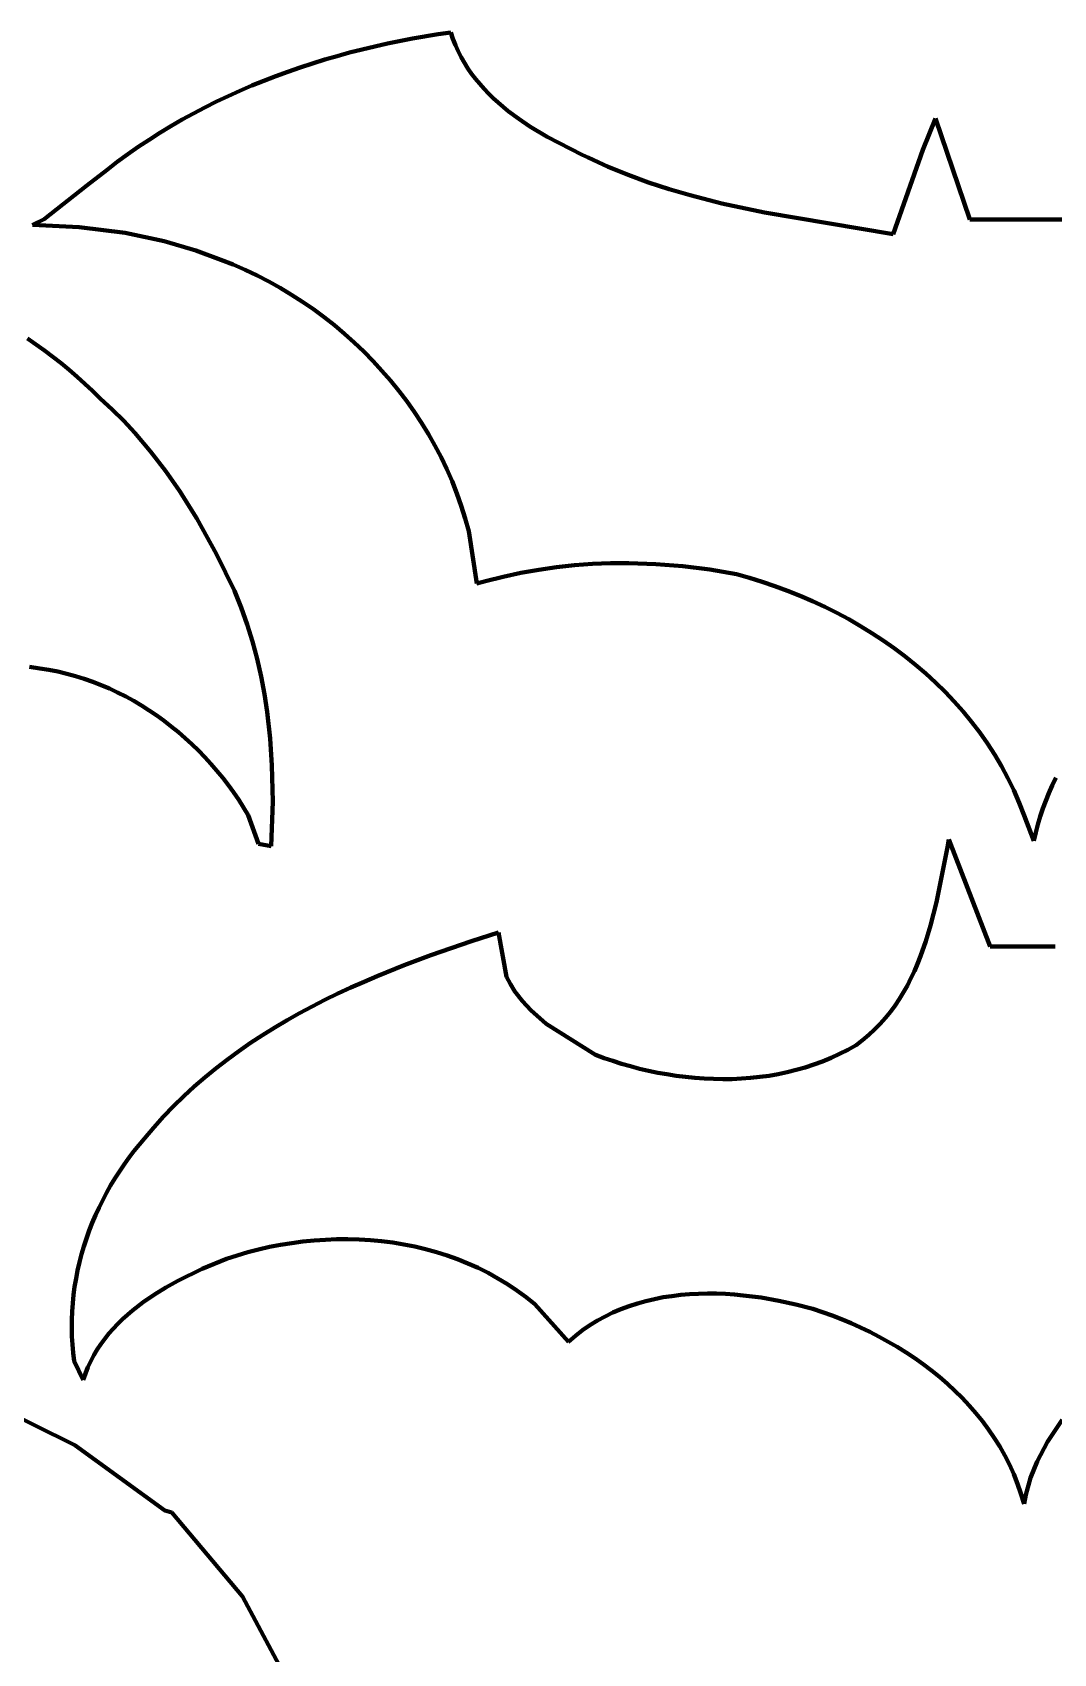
# Model space of a CAD drawing. Header units: millimetres. Extents: x 0 to 8.6, y 0 to 11.1.
# Drawn here: x 5.475 to 7.029, y 6.25 to 8.717 of the extents above; entities that cross this region are included whole.
import ezdxf

# ---------------------------------------------------------------- set-up
doc = ezdxf.new("R2010")
doc.units = ezdxf.units.MM
doc.layers.add('color#010101ff', color=7, linetype='CONTINUOUS', lineweight=100)
doc.layers.add('color#ffffffff', color=7, linetype='CONTINUOUS', lineweight=100)

msp = doc.modelspace()

# ---------------------------------------------------------------- linework, layer by layer
at = {"layer": 'color#010101ff'}
for p, q in [((6.0536, 8.7078), (6.0923, 8.7143)), ((6.0923, 8.7143), (6.1117, 8.7171)), ((6.1117, 8.7171), (6.115, 8.7073)), ((5.9386, 8.6812), (5.9576, 8.6864)), ((5.9576, 8.6864), (5.9767, 8.6913)), ((5.9767, 8.6913), (6.0151, 8.7002)), ((6.0151, 8.7002), (6.0536, 8.7078)), ((6.115, 8.7073), (6.1188, 8.6978)), ((6.1188, 8.6978), (6.1229, 8.6885)), ((6.1229, 8.6885), (6.1275, 8.6796)), ((5.8636, 8.6574), (5.8822, 8.6638)), ((5.8822, 8.6638), (5.9009, 8.6699)), ((5.9009, 8.6699), (5.9197, 8.6757)), ((5.9197, 8.6757), (5.9386, 8.6812)), ((6.1275, 8.6796), (6.1324, 8.6709)), ((6.1324, 8.6709), (6.1377, 8.6624)), ((6.1377, 8.6624), (6.1434, 8.6543)), ((5.7905, 8.6283), (5.8086, 8.6361)), ((5.8086, 8.6361), (5.8268, 8.6435)), ((5.8268, 8.6435), (5.8451, 8.6506)), ((5.8451, 8.6506), (5.8636, 8.6574)), ((6.1434, 8.6543), (6.1494, 8.6464)), ((6.1494, 8.6464), (6.1557, 8.6387)), ((6.1557, 8.6387), (6.1623, 8.6313)), ((5.7373, 8.603), (5.7548, 8.6118)), ((5.7548, 8.6118), (5.7726, 8.6202)), ((5.7726, 8.6202), (5.7905, 8.6283)), ((6.1623, 8.6313), (6.1691, 8.6241)), ((6.1691, 8.6241), (6.1763, 8.6171)), ((6.1763, 8.6171), (6.1836, 8.6103)), ((5.7027, 8.5844), (5.7199, 8.5939)), ((5.7199, 8.5939), (5.7373, 8.603)), ((6.1836, 8.6103), (6.1991, 8.5975)), ((6.1991, 8.5975), (6.2152, 8.5854)), ((5.6523, 8.5539), (5.6689, 8.5644)), ((5.6689, 8.5644), (5.6857, 8.5746)), ((5.6857, 8.5746), (5.7027, 8.5844)), ((6.2152, 8.5854), (6.2321, 8.574)), ((6.2321, 8.574), (6.2582, 8.5583)), ((6.8304, 8.5382), (6.8494, 8.5862)), ((6.8494, 8.5862), (6.9019, 8.4326)), ((5.6198, 8.5317), (5.6359, 8.543)), ((5.6359, 8.543), (5.6523, 8.5539)), ((6.2582, 8.5583), (6.3118, 8.5308)), ((6.7853, 8.4103), (6.8304, 8.5382)), ((5.5883, 8.5081), (5.6039, 8.5201)), ((5.6039, 8.5201), (5.6198, 8.5317)), ((6.3118, 8.5308), (6.3208, 8.5266)), ((6.3208, 8.5266), (6.3359, 8.5195)), ((6.3359, 8.5195), (6.3511, 8.5128)), ((6.3511, 8.5128), (6.3664, 8.5063)), ((5.5575, 8.4842), (5.5883, 8.5081)), ((6.3664, 8.5063), (6.3818, 8.5002)), ((6.3818, 8.5002), (6.4129, 8.4888)), ((6.4129, 8.4888), (6.4443, 8.4785)), ((5.4927, 8.4327), (5.5575, 8.4842)), ((6.4443, 8.4785), (6.4761, 8.4692)), ((6.4761, 8.4692), (6.5242, 8.4568)), ((6.5242, 8.4568), (6.5891, 8.4429)), ((6.5891, 8.4429), (6.7853, 8.4103)), ((5.475, 8.4242), (5.4927, 8.4327)), ((5.5457, 8.4209), (5.475, 8.4242)), ((5.6159, 8.4121), (5.5457, 8.4209)), ((6.9019, 8.4326), (7.089, 8.4325)), ((5.6752, 8.3995), (5.6159, 8.4121)), ((5.7237, 8.3853), (5.6752, 8.3995)), ((5.7617, 8.3712), (5.7237, 8.3853)), ((5.7803, 8.3638), (5.7617, 8.3712)), ((5.7987, 8.3558), (5.7803, 8.3638)), ((5.8168, 8.3472), (5.7987, 8.3558)), ((5.8346, 8.338), (5.8168, 8.3472)), ((5.8521, 8.3283), (5.8346, 8.338)), ((5.8693, 8.3179), (5.8521, 8.3283)), ((5.8861, 8.3071), (5.8693, 8.3179)), ((5.9026, 8.2957), (5.8861, 8.3071)), ((5.9187, 8.2838), (5.9026, 8.2957)), ((5.9345, 8.2714), (5.9187, 8.2838)), ((5.9498, 8.2585), (5.9345, 8.2714)), ((5.4671, 8.2514), (5.493, 8.233)), ((5.9647, 8.2451), (5.9498, 8.2585)), ((5.9792, 8.2313), (5.9647, 8.2451)), ((5.493, 8.233), (5.5183, 8.2136)), ((5.9933, 8.217), (5.9792, 8.2313)), ((6.0068, 8.2023), (5.9933, 8.217)), ((5.5183, 8.2136), (5.5306, 8.2035)), ((5.5306, 8.2035), (5.5427, 8.1931)), ((5.5427, 8.1931), (5.5546, 8.1825)), ((6.0199, 8.1872), (6.0068, 8.2023)), ((5.5546, 8.1825), (5.5663, 8.1715)), ((5.5663, 8.1715), (5.5777, 8.1602)), ((6.0325, 8.1716), (6.0199, 8.1872)), ((6.0446, 8.1557), (6.0325, 8.1716)), ((5.5777, 8.1602), (5.5961, 8.1434)), ((5.5961, 8.1434), (5.6137, 8.1259)), ((6.0562, 8.1394), (6.0446, 8.1557)), ((5.6137, 8.1259), (5.6306, 8.1078)), ((6.0672, 8.1227), (6.0562, 8.1394)), ((6.0776, 8.1056), (6.0672, 8.1227)), ((5.6306, 8.1078), (5.6547, 8.0795)), ((6.0875, 8.0882), (6.0776, 8.1056)), ((5.6547, 8.0795), (5.6774, 8.05)), ((6.0968, 8.0705), (6.0875, 8.0882)), ((6.1055, 8.0525), (6.0968, 8.0705)), ((5.6774, 8.05), (5.6987, 8.0195)), ((6.1136, 8.0341), (6.1055, 8.0525)), ((5.6987, 8.0195), (5.7251, 7.9774)), ((6.121, 8.0155), (6.1136, 8.0341)), ((6.1277, 7.9966), (6.121, 8.0155)), ((6.1338, 7.9774), (6.1277, 7.9966)), ((5.7251, 7.9774), (5.7551, 7.9231)), ((6.1392, 7.958), (6.1338, 7.9774)), ((6.1514, 7.8782), (6.1392, 7.958)), ((5.7551, 7.9231), (5.7822, 7.8673)), ((6.2455, 7.8994), (6.2184, 7.8946)), ((6.2728, 7.9032), (6.2455, 7.8994)), ((6.3001, 7.9061), (6.2728, 7.9032)), ((6.3275, 7.9081), (6.3001, 7.9061)), ((6.355, 7.9092), (6.3275, 7.9081)), ((6.3826, 7.9093), (6.355, 7.9092)), ((6.4238, 7.9079), (6.3826, 7.9093)), ((6.465, 7.9047), (6.4238, 7.9079)), ((6.5061, 7.8995), (6.465, 7.9047)), ((6.5468, 7.8926), (6.5061, 7.8995)), ((6.1647, 7.882), (6.1514, 7.8782)), ((6.1914, 7.8888), (6.1647, 7.882)), ((6.2184, 7.8946), (6.1914, 7.8888)), ((6.5664, 7.8871), (6.5468, 7.8926)), ((6.5859, 7.881), (6.5664, 7.8871)), ((6.6052, 7.8744), (6.5859, 7.881)), ((6.6245, 7.8673), (6.6052, 7.8744)), ((5.7822, 7.8673), (5.7926, 7.8419)), ((6.6435, 7.8597), (6.6245, 7.8673)), ((6.6624, 7.8515), (6.6435, 7.8597)), ((6.681, 7.8428), (6.6624, 7.8515)), ((5.7926, 7.8419), (5.8018, 7.8161)), ((6.6994, 7.8336), (6.681, 7.8428)), ((6.7175, 7.8239), (6.6994, 7.8336)), ((6.7353, 7.8136), (6.7175, 7.8239)), ((5.8018, 7.8161), (5.8099, 7.79)), ((6.7528, 7.8029), (6.7353, 7.8136)), ((6.77, 7.7916), (6.7528, 7.8029)), ((5.8099, 7.79), (5.8169, 7.7636)), ((6.7868, 7.7798), (6.77, 7.7916)), ((6.8032, 7.7676), (6.7868, 7.7798)), ((5.4861, 7.7492), (5.4701, 7.7517)), ((5.4998, 7.747), (5.4861, 7.7492)), ((5.8169, 7.7636), (5.8229, 7.737)), ((6.8191, 7.7548), (6.8032, 7.7676)), ((6.8347, 7.7416), (6.8191, 7.7548)), ((5.5134, 7.7443), (5.4998, 7.747)), ((5.5269, 7.7411), (5.5134, 7.7443)), ((5.5403, 7.7375), (5.5269, 7.7411)), ((5.5535, 7.7334), (5.5403, 7.7375)), ((5.5665, 7.7288), (5.5535, 7.7334)), ((5.5793, 7.7238), (5.5665, 7.7288)), ((5.592, 7.7184), (5.5793, 7.7238)), ((5.8229, 7.737), (5.828, 7.7102)), ((6.8497, 7.7278), (6.8347, 7.7416)), ((6.8643, 7.7136), (6.8497, 7.7278)), ((5.6045, 7.7126), (5.592, 7.7184)), ((5.6168, 7.7063), (5.6045, 7.7126)), ((5.6289, 7.6997), (5.6168, 7.7063)), ((5.6408, 7.6927), (5.6289, 7.6997)), ((5.828, 7.7102), (5.8321, 7.6832)), ((6.8783, 7.6988), (6.8643, 7.7136)), ((6.8918, 7.6836), (6.8783, 7.6988)), ((5.6525, 7.6853), (5.6408, 7.6927)), ((5.664, 7.6775), (5.6525, 7.6853)), ((5.6752, 7.6694), (5.664, 7.6775)), ((5.8321, 7.6832), (5.8367, 7.6425)), ((6.9047, 7.6679), (6.8918, 7.6836)), ((5.6862, 7.661), (5.6752, 7.6694)), ((5.6969, 7.6522), (5.6862, 7.661)), ((5.7074, 7.6432), (5.6969, 7.6522)), ((6.917, 7.6517), (6.9047, 7.6679)), ((6.9287, 7.6351), (6.917, 7.6517)), ((5.7176, 7.6338), (5.7074, 7.6432)), ((5.7275, 7.6241), (5.7176, 7.6338)), ((5.7372, 7.6142), (5.7275, 7.6241)), ((5.8367, 7.6425), (5.8394, 7.6015)), ((6.9398, 7.6179), (6.9287, 7.6351)), ((5.7465, 7.6039), (5.7372, 7.6142)), ((5.7556, 7.5935), (5.7465, 7.6039)), ((5.8394, 7.6015), (5.8405, 7.5468)), ((6.9502, 7.6003), (6.9398, 7.6179)), ((6.9599, 7.5823), (6.9502, 7.6003)), ((5.7644, 7.5827), (5.7556, 7.5935)), ((5.7729, 7.5718), (5.7644, 7.5827)), ((6.9688, 7.5637), (6.9599, 7.5823)), ((7.0327, 7.5824), (7.0273, 7.571)), ((5.781, 7.5606), (5.7729, 7.5718)), ((5.7888, 7.5492), (5.781, 7.5606)), ((6.977, 7.5447), (6.9688, 7.5637)), ((7.0222, 7.5595), (7.0175, 7.5478)), ((7.0273, 7.571), (7.0222, 7.5595)), ((5.7963, 7.5376), (5.7888, 7.5492)), ((5.8034, 7.5258), (5.7963, 7.5376)), ((5.819, 7.4823), (5.8034, 7.5258)), ((5.8405, 7.5468), (5.8382, 7.4785)), ((6.9845, 7.5253), (6.977, 7.5447)), ((7.0131, 7.5359), (7.0091, 7.5239)), ((7.0175, 7.5478), (7.0131, 7.5359)), ((6.9994, 7.487), (6.9845, 7.5253)), ((7.0055, 7.5118), (7.0023, 7.4995)), ((7.0091, 7.5239), (7.0055, 7.5118)), ((5.8382, 7.4785), (5.819, 7.4823)), ((6.8514, 7.3936), (6.8678, 7.4771)), ((6.8678, 7.4771), (6.8698, 7.4887)), ((6.8698, 7.4887), (6.9331, 7.3258)), ((7.0023, 7.4995), (6.9994, 7.487)), ((6.8422, 7.3577), (6.8514, 7.3936)), ((6.8351, 7.3341), (6.8422, 7.3577)), ((6.0815, 7.3129), (6.1433, 7.3342)), ((6.1433, 7.3342), (6.1844, 7.3475)), ((6.1844, 7.3475), (6.1964, 7.2798)), ((6.8268, 7.311), (6.8351, 7.3341)), ((6.0405, 7.2975), (6.0815, 7.3129)), ((6.8223, 7.2997), (6.8268, 7.311)), ((6.9331, 7.3258), (7.0316, 7.3257)), ((5.9797, 7.2724), (5.9998, 7.281)), ((5.9998, 7.281), (6.0405, 7.2975)), ((6.1964, 7.2798), (6.2025, 7.2684)), ((6.8123, 7.2776), (6.8175, 7.2885)), ((6.8175, 7.2885), (6.8223, 7.2997)), ((5.9201, 7.2446), (5.9398, 7.2542)), ((5.9398, 7.2542), (5.9597, 7.2634)), ((5.9597, 7.2634), (5.9797, 7.2724)), ((6.2025, 7.2684), (6.2093, 7.2577)), ((6.2093, 7.2577), (6.2207, 7.2427)), ((6.7946, 7.2461), (6.8009, 7.2564)), ((6.8009, 7.2564), (6.8068, 7.2668)), ((6.8068, 7.2668), (6.8123, 7.2776)), ((5.8814, 7.2243), (5.9006, 7.2346)), ((5.9006, 7.2346), (5.9201, 7.2446)), ((6.2207, 7.2427), (6.2334, 7.2288)), ((6.7809, 7.2265), (6.788, 7.2362)), ((6.788, 7.2362), (6.7946, 7.2461)), ((5.8436, 7.2025), (5.8624, 7.2136)), ((5.8624, 7.2136), (5.8814, 7.2243)), ((6.2334, 7.2288), (6.257, 7.2082)), ((6.257, 7.2082), (6.3318, 7.161)), ((6.757, 7.1995), (6.7655, 7.2082)), ((6.7655, 7.2082), (6.7734, 7.2172)), ((6.7734, 7.2172), (6.7809, 7.2265)), ((5.8069, 7.1791), (5.8251, 7.191)), ((5.8251, 7.191), (5.8436, 7.2025)), ((6.7288, 7.1759), (6.7387, 7.1834)), ((6.7387, 7.1834), (6.7481, 7.1913)), ((6.7481, 7.1913), (6.757, 7.1995)), ((5.7715, 7.154), (5.789, 7.1668)), ((5.789, 7.1668), (5.8069, 7.1791)), ((6.3318, 7.161), (6.345, 7.1562)), ((6.345, 7.1562), (6.3583, 7.1517)), ((6.6777, 7.1511), (6.6908, 7.1565)), ((6.6908, 7.1565), (6.7036, 7.1625)), ((6.7036, 7.1625), (6.7163, 7.1689)), ((6.7163, 7.1689), (6.7288, 7.1759)), ((5.7375, 7.127), (5.7543, 7.1407)), ((5.7543, 7.1407), (5.7715, 7.154)), ((6.3583, 7.1517), (6.3717, 7.1475)), ((6.3717, 7.1475), (6.3853, 7.1436)), ((6.3853, 7.1436), (6.399, 7.14)), ((6.399, 7.14), (6.4128, 7.1368)), ((6.4128, 7.1368), (6.4268, 7.1339)), ((6.4268, 7.1339), (6.4408, 7.1314)), ((6.4408, 7.1314), (6.4549, 7.1292)), ((6.5962, 7.1293), (6.6101, 7.1318)), ((6.6101, 7.1318), (6.6239, 7.1347)), ((6.6239, 7.1347), (6.6376, 7.138)), ((6.6376, 7.138), (6.6511, 7.1419)), ((6.6511, 7.1419), (6.6645, 7.1463)), ((6.6645, 7.1463), (6.6777, 7.1511)), ((5.705, 7.098), (5.721, 7.1128)), ((5.721, 7.1128), (5.7375, 7.127)), ((6.4549, 7.1292), (6.469, 7.1274)), ((6.469, 7.1274), (6.4832, 7.1259)), ((6.4832, 7.1259), (6.4973, 7.1249)), ((6.4973, 7.1249), (6.5116, 7.1243)), ((6.5116, 7.1243), (6.5258, 7.124)), ((6.5258, 7.124), (6.5399, 7.1242)), ((6.5399, 7.1242), (6.5541, 7.1248)), ((6.5541, 7.1248), (6.5682, 7.1259)), ((6.5682, 7.1259), (6.5823, 7.1274)), ((6.5823, 7.1274), (6.5962, 7.1293)), ((5.6743, 7.067), (5.6895, 7.0828)), ((5.6895, 7.0828), (5.705, 7.098)), ((5.6597, 7.0507), (5.6743, 7.067)), ((5.6373, 7.0242), (5.6455, 7.0338)), ((5.6455, 7.0338), (5.6597, 7.0507)), ((5.6216, 7.0043), (5.6293, 7.0144)), ((5.6293, 7.0144), (5.6373, 7.0242)), ((5.6003, 6.9729), (5.6071, 6.9836)), ((5.6071, 6.9836), (5.6142, 6.9941)), ((5.6142, 6.9941), (5.6216, 7.0043)), ((5.5876, 6.9511), (5.5938, 6.9621)), ((5.5938, 6.9621), (5.6003, 6.9729)), ((5.5761, 6.9285), (5.5817, 6.9399)), ((5.5817, 6.9399), (5.5876, 6.9511)), ((5.5659, 6.9053), (5.5708, 6.917)), ((5.5708, 6.917), (5.5761, 6.9285)), ((5.557, 6.8816), (5.5613, 6.8936)), ((5.5613, 6.8936), (5.5659, 6.9053)), ((5.5496, 6.8575), (5.5531, 6.8696)), ((5.5531, 6.8696), (5.557, 6.8816)), ((5.8026, 6.8605), (5.7862, 6.8558)), ((5.8191, 6.8648), (5.8026, 6.8605)), ((5.8357, 6.8686), (5.8191, 6.8648)), ((5.8525, 6.8718), (5.8357, 6.8686)), ((5.8695, 6.8746), (5.8525, 6.8718)), ((5.8865, 6.8768), (5.8695, 6.8746)), ((5.9035, 6.8785), (5.8865, 6.8768)), ((5.9207, 6.8797), (5.9035, 6.8785)), ((5.9378, 6.8803), (5.9207, 6.8797)), ((5.955, 6.8804), (5.9378, 6.8803)), ((5.9721, 6.88), (5.955, 6.8804)), ((5.9892, 6.879), (5.9721, 6.88)), ((6.0063, 6.8774), (5.9892, 6.879)), ((6.0233, 6.8752), (6.0063, 6.8774)), ((6.0401, 6.8725), (6.0233, 6.8752)), ((6.0568, 6.8692), (6.0401, 6.8725)), ((6.0734, 6.8653), (6.0568, 6.8692)), ((6.0898, 6.8608), (6.0734, 6.8653)), ((6.1061, 6.8557), (6.0898, 6.8608)), ((5.5436, 6.833), (5.5464, 6.8453)), ((5.5464, 6.8453), (5.5496, 6.8575)), ((5.7331, 6.8352), (5.6961, 6.8172)), ((5.7701, 6.8505), (5.7331, 6.8352)), ((5.7862, 6.8558), (5.7701, 6.8505)), ((6.1221, 6.85), (6.1061, 6.8557)), ((6.1378, 6.8436), (6.1221, 6.85)), ((6.1533, 6.8367), (6.1378, 6.8436)), ((6.1686, 6.8291), (6.1533, 6.8367)), ((5.539, 6.8082), (5.5411, 6.8206)), ((5.5411, 6.8206), (5.5436, 6.833)), ((5.6961, 6.8172), (5.678, 6.8071)), ((6.1835, 6.8209), (6.1686, 6.8291)), ((6.1981, 6.812), (6.1835, 6.8209)), ((6.2124, 6.8025), (6.1981, 6.812)), ((5.536, 6.7831), (5.5373, 6.7957)), ((5.5373, 6.7957), (5.539, 6.8082)), ((5.6604, 6.7963), (5.6435, 6.7846)), ((5.678, 6.8071), (5.6604, 6.7963)), ((6.2262, 6.7923), (6.2124, 6.8025)), ((6.2397, 6.7814), (6.2262, 6.7923)), ((6.4088, 6.7864), (6.396, 6.7828)), ((6.4219, 6.7894), (6.4088, 6.7864)), ((6.435, 6.792), (6.4219, 6.7894)), ((6.4483, 6.794), (6.435, 6.792)), ((6.4618, 6.7956), (6.4483, 6.794)), ((6.4753, 6.7968), (6.4618, 6.7956)), ((6.4888, 6.7975), (6.4753, 6.7968)), ((6.5024, 6.7977), (6.4888, 6.7975)), ((6.5161, 6.7976), (6.5024, 6.7977)), ((6.5297, 6.7971), (6.5161, 6.7976)), ((6.5434, 6.7962), (6.5297, 6.7971)), ((6.557, 6.7949), (6.5434, 6.7962)), ((6.5706, 6.7934), (6.557, 6.7949)), ((6.5841, 6.7915), (6.5706, 6.7934)), ((6.6109, 6.7868), (6.5841, 6.7915)), ((6.6371, 6.7811), (6.6109, 6.7868)), ((5.5346, 6.7579), (5.5351, 6.7705)), ((5.5351, 6.7705), (5.536, 6.7831)), ((5.6195, 6.7655), (5.612, 6.7586)), ((5.6273, 6.7721), (5.6195, 6.7655)), ((5.6435, 6.7846), (5.6273, 6.7721)), ((6.2908, 6.7244), (6.2397, 6.7814)), ((6.3466, 6.763), (6.3348, 6.7565)), ((6.3586, 6.7688), (6.3466, 6.763)), ((6.3708, 6.7741), (6.3586, 6.7688)), ((6.3833, 6.7787), (6.3708, 6.7741)), ((6.396, 6.7828), (6.3833, 6.7787)), ((6.6627, 6.7744), (6.6371, 6.7811)), ((6.6775, 6.7695), (6.6627, 6.7744)), ((6.6921, 6.7643), (6.6775, 6.7695)), ((6.7067, 6.7586), (6.6921, 6.7643)), ((5.5345, 6.7453), (5.5346, 6.7579)), ((5.5349, 6.7326), (5.5345, 6.7453)), ((5.5913, 6.7367), (5.585, 6.7288)), ((5.5979, 6.7442), (5.5913, 6.7367)), ((5.6048, 6.7516), (5.5979, 6.7442)), ((5.612, 6.7586), (5.6048, 6.7516)), ((6.3122, 6.7418), (6.3013, 6.7334)), ((6.3233, 6.7495), (6.3122, 6.7418)), ((6.3348, 6.7565), (6.3233, 6.7495)), ((6.7212, 6.7526), (6.7067, 6.7586)), ((6.7356, 6.7461), (6.7212, 6.7526)), ((6.7499, 6.7393), (6.7356, 6.7461)), ((6.7639, 6.7321), (6.7499, 6.7393)), ((5.5356, 6.72), (5.5349, 6.7326)), ((5.5368, 6.7073), (5.5356, 6.72)), ((5.5735, 6.7124), (5.5683, 6.7038)), ((5.5791, 6.7207), (5.5735, 6.7124)), ((5.585, 6.7288), (5.5791, 6.7207)), ((6.3013, 6.7334), (6.2908, 6.7244)), ((6.7778, 6.7245), (6.7639, 6.7321)), ((6.7915, 6.7165), (6.7778, 6.7245)), ((6.8049, 6.7081), (6.7915, 6.7165)), ((5.5384, 6.6947), (5.5368, 6.7073)), ((5.552, 6.6664), (5.5384, 6.6947)), ((5.5636, 6.6949), (5.5592, 6.6857)), ((5.5683, 6.7038), (5.5636, 6.6949)), ((6.8181, 6.6993), (6.8049, 6.7081)), ((6.831, 6.6902), (6.8181, 6.6993)), ((6.8436, 6.6807), (6.831, 6.6902)), ((5.5554, 6.6762), (5.552, 6.6664)), ((5.5592, 6.6857), (5.5554, 6.6762)), ((6.8558, 6.6708), (6.8436, 6.6807)), ((6.8677, 6.6605), (6.8558, 6.6708)), ((5.3728, 6.6493), (5.5393, 6.5669)), ((6.8792, 6.6499), (6.8677, 6.6605)), ((6.8904, 6.6388), (6.8792, 6.6499)), ((6.9011, 6.6275), (6.8904, 6.6388)), ((6.9113, 6.6157), (6.9011, 6.6275)), ((6.9211, 6.6035), (6.9113, 6.6157)), ((6.9304, 6.591), (6.9211, 6.6035)), ((6.9392, 6.5782), (6.9304, 6.591)), ((7.0427, 6.6053), (7.02, 6.5719)), ((5.5393, 6.5669), (5.6764, 6.4674)), ((6.9475, 6.5649), (6.9392, 6.5782)), ((6.9552, 6.5513), (6.9475, 6.5649)), ((7.02, 6.5719), (7.0044, 6.5421)), ((6.9623, 6.5374), (6.9552, 6.5513)), ((7.0044, 6.5421), (6.9944, 6.5172)), ((6.9688, 6.5231), (6.9623, 6.5374)), ((6.9746, 6.5084), (6.9688, 6.5231)), ((6.9944, 6.5172), (6.9871, 6.4912)), ((6.9798, 6.4933), (6.9746, 6.5084)), ((6.9844, 6.4779), (6.9798, 6.4933)), ((6.9871, 6.4912), (6.9844, 6.4779)), ((5.6764, 6.4674), (5.6869, 6.4645)), ((5.6869, 6.4645), (5.7948, 6.3366)), ((5.7948, 6.3366), (5.8661, 6.2026))]:
    msp.add_line(p, q, dxfattribs=at)
at = {"layer": 'color#ffffffff'}
for p, q in [((6.0923, 8.7143), (6.0536, 8.7078)), ((6.1117, 8.7171), (6.0923, 8.7143)), ((6.115, 8.7073), (6.1117, 8.7171)), ((5.9576, 8.6864), (5.9386, 8.6812)), ((5.9767, 8.6913), (5.9576, 8.6864)), ((6.0151, 8.7002), (5.9767, 8.6913)), ((6.0536, 8.7078), (6.0151, 8.7002)), ((6.1188, 8.6978), (6.115, 8.7073)), ((6.1229, 8.6885), (6.1188, 8.6978)), ((6.1275, 8.6796), (6.1229, 8.6885)), ((5.8822, 8.6638), (5.8636, 8.6574)), ((5.9009, 8.6699), (5.8822, 8.6638)), ((5.9197, 8.6757), (5.9009, 8.6699)), ((5.9386, 8.6812), (5.9197, 8.6757)), ((6.1324, 8.6709), (6.1275, 8.6796)), ((6.1377, 8.6624), (6.1324, 8.6709)), ((6.1434, 8.6543), (6.1377, 8.6624)), ((5.8086, 8.6361), (5.7905, 8.6283)), ((5.8268, 8.6435), (5.8086, 8.6361)), ((5.8451, 8.6506), (5.8268, 8.6435)), ((5.8636, 8.6574), (5.8451, 8.6506)), ((6.1494, 8.6464), (6.1434, 8.6543)), ((6.1557, 8.6387), (6.1494, 8.6464)), ((6.1623, 8.6313), (6.1557, 8.6387)), ((5.7548, 8.6118), (5.7373, 8.603)), ((5.7726, 8.6202), (5.7548, 8.6118)), ((5.7905, 8.6283), (5.7726, 8.6202)), ((6.1691, 8.6241), (6.1623, 8.6313)), ((6.1763, 8.6171), (6.1691, 8.6241)), ((6.1836, 8.6103), (6.1763, 8.6171)), ((5.7199, 8.5939), (5.7027, 8.5844)), ((5.7373, 8.603), (5.7199, 8.5939)), ((6.1991, 8.5975), (6.1836, 8.6103)), ((6.2152, 8.5854), (6.1991, 8.5975)), ((5.6689, 8.5644), (5.6523, 8.5539)), ((5.6857, 8.5746), (5.6689, 8.5644)), ((5.7027, 8.5844), (5.6857, 8.5746)), ((6.2321, 8.574), (6.2152, 8.5854)), ((6.2582, 8.5583), (6.2321, 8.574)), ((6.8494, 8.5862), (6.8304, 8.5382)), ((6.9019, 8.4326), (6.8494, 8.5862)), ((5.6359, 8.543), (5.6198, 8.5317)), ((5.6523, 8.5539), (5.6359, 8.543)), ((6.3118, 8.5308), (6.2582, 8.5583)), ((6.8304, 8.5382), (6.7853, 8.4103)), ((5.6039, 8.5201), (5.5883, 8.5081)), ((5.6198, 8.5317), (5.6039, 8.5201)), ((6.3208, 8.5266), (6.3118, 8.5308)), ((6.3359, 8.5195), (6.3208, 8.5266)), ((6.3511, 8.5128), (6.3359, 8.5195)), ((6.3664, 8.5063), (6.3511, 8.5128)), ((5.5883, 8.5081), (5.5575, 8.4842)), ((6.3818, 8.5002), (6.3664, 8.5063)), ((6.4129, 8.4888), (6.3818, 8.5002)), ((6.4443, 8.4785), (6.4129, 8.4888)), ((5.5575, 8.4842), (5.4927, 8.4327)), ((6.4761, 8.4692), (6.4443, 8.4785)), ((6.5242, 8.4568), (6.4761, 8.4692)), ((6.5891, 8.4429), (6.5242, 8.4568)), ((6.7853, 8.4103), (6.5891, 8.4429)), ((5.4927, 8.4327), (5.475, 8.4242)), ((5.475, 8.4242), (5.5457, 8.4209)), ((5.5457, 8.4209), (5.6159, 8.4121)), ((7.089, 8.4325), (6.9019, 8.4326)), ((5.6159, 8.4121), (5.6752, 8.3995)), ((5.6752, 8.3995), (5.7237, 8.3853)), ((5.7237, 8.3853), (5.7617, 8.3712)), ((5.7617, 8.3712), (5.7803, 8.3638)), ((5.7803, 8.3638), (5.7987, 8.3558)), ((5.7987, 8.3558), (5.8168, 8.3472)), ((5.8168, 8.3472), (5.8346, 8.338)), ((5.8346, 8.338), (5.8521, 8.3283)), ((5.8521, 8.3283), (5.8693, 8.3179)), ((5.8693, 8.3179), (5.8861, 8.3071)), ((5.8861, 8.3071), (5.9026, 8.2957)), ((5.9026, 8.2957), (5.9187, 8.2838)), ((5.9187, 8.2838), (5.9345, 8.2714)), ((5.9345, 8.2714), (5.9498, 8.2585)), ((5.493, 8.233), (5.4671, 8.2514)), ((5.9498, 8.2585), (5.9647, 8.2451)), ((5.9647, 8.2451), (5.9792, 8.2313)), ((5.5183, 8.2136), (5.493, 8.233)), ((5.9792, 8.2313), (5.9933, 8.217)), ((5.9933, 8.217), (6.0068, 8.2023)), ((5.5306, 8.2035), (5.5183, 8.2136)), ((5.5427, 8.1931), (5.5306, 8.2035)), ((5.5546, 8.1825), (5.5427, 8.1931)), ((6.0068, 8.2023), (6.0199, 8.1872)), ((5.5663, 8.1715), (5.5546, 8.1825)), ((5.5777, 8.1602), (5.5663, 8.1715)), ((6.0199, 8.1872), (6.0325, 8.1716)), ((6.0325, 8.1716), (6.0446, 8.1557)), ((5.5961, 8.1434), (5.5777, 8.1602)), ((5.6137, 8.1259), (5.5961, 8.1434)), ((6.0446, 8.1557), (6.0562, 8.1394)), ((5.6306, 8.1078), (5.6137, 8.1259)), ((6.0562, 8.1394), (6.0672, 8.1227)), ((6.0672, 8.1227), (6.0776, 8.1056)), ((5.6547, 8.0795), (5.6306, 8.1078)), ((6.0776, 8.1056), (6.0875, 8.0882)), ((5.6774, 8.05), (5.6547, 8.0795)), ((6.0875, 8.0882), (6.0968, 8.0705)), ((6.0968, 8.0705), (6.1055, 8.0525)), ((5.6987, 8.0195), (5.6774, 8.05)), ((6.1055, 8.0525), (6.1136, 8.0341)), ((5.7251, 7.9774), (5.6987, 8.0195)), ((6.1136, 8.0341), (6.121, 8.0155)), ((6.121, 8.0155), (6.1277, 7.9966)), ((6.1277, 7.9966), (6.1338, 7.9774)), ((5.7551, 7.9231), (5.7251, 7.9774)), ((6.1338, 7.9774), (6.1392, 7.958)), ((6.1392, 7.958), (6.1514, 7.8782)), ((5.7822, 7.8673), (5.7551, 7.9231)), ((6.2184, 7.8946), (6.2455, 7.8994)), ((6.2455, 7.8994), (6.2728, 7.9032)), ((6.2728, 7.9032), (6.3001, 7.9061)), ((6.3001, 7.9061), (6.3275, 7.9081)), ((6.3275, 7.9081), (6.355, 7.9092)), ((6.355, 7.9092), (6.3826, 7.9093)), ((6.3826, 7.9093), (6.4238, 7.9079)), ((6.4238, 7.9079), (6.465, 7.9047)), ((6.465, 7.9047), (6.5061, 7.8995)), ((6.5061, 7.8995), (6.5468, 7.8926)), ((6.1514, 7.8782), (6.1647, 7.882)), ((6.1647, 7.882), (6.1914, 7.8888)), ((6.1914, 7.8888), (6.2184, 7.8946)), ((6.5468, 7.8926), (6.5664, 7.8871)), ((6.5664, 7.8871), (6.5859, 7.881)), ((6.5859, 7.881), (6.6052, 7.8744)), ((6.6052, 7.8744), (6.6245, 7.8673)), ((5.7926, 7.8419), (5.7822, 7.8673)), ((6.6245, 7.8673), (6.6435, 7.8597)), ((6.6435, 7.8597), (6.6624, 7.8515)), ((6.6624, 7.8515), (6.681, 7.8428)), ((5.8018, 7.8161), (5.7926, 7.8419)), ((6.681, 7.8428), (6.6994, 7.8336)), ((6.6994, 7.8336), (6.7175, 7.8239)), ((6.7175, 7.8239), (6.7353, 7.8136)), ((5.8099, 7.79), (5.8018, 7.8161)), ((6.7353, 7.8136), (6.7528, 7.8029)), ((6.7528, 7.8029), (6.77, 7.7916)), ((5.8169, 7.7636), (5.8099, 7.79)), ((6.77, 7.7916), (6.7868, 7.7798)), ((6.7868, 7.7798), (6.8032, 7.7676)), ((5.4701, 7.7517), (5.4861, 7.7492)), ((5.4861, 7.7492), (5.4998, 7.747)), ((5.8229, 7.737), (5.8169, 7.7636)), ((6.8032, 7.7676), (6.8191, 7.7548)), ((6.8191, 7.7548), (6.8347, 7.7416)), ((5.4998, 7.747), (5.5134, 7.7443)), ((5.5134, 7.7443), (5.5269, 7.7411)), ((5.5269, 7.7411), (5.5403, 7.7375)), ((5.5403, 7.7375), (5.5535, 7.7334)), ((5.5535, 7.7334), (5.5665, 7.7288)), ((5.5665, 7.7288), (5.5793, 7.7238)), ((5.5793, 7.7238), (5.592, 7.7184)), ((5.828, 7.7102), (5.8229, 7.737)), ((6.8347, 7.7416), (6.8497, 7.7278)), ((6.8497, 7.7278), (6.8643, 7.7136)), ((5.592, 7.7184), (5.6045, 7.7126)), ((5.6045, 7.7126), (5.6168, 7.7063)), ((5.6168, 7.7063), (5.6289, 7.6997)), ((5.6289, 7.6997), (5.6408, 7.6927)), ((5.8321, 7.6832), (5.828, 7.7102)), ((6.8643, 7.7136), (6.8783, 7.6988)), ((6.8783, 7.6988), (6.8918, 7.6836)), ((5.6408, 7.6927), (5.6525, 7.6853)), ((5.6525, 7.6853), (5.664, 7.6775)), ((5.664, 7.6775), (5.6752, 7.6694)), ((5.8367, 7.6425), (5.8321, 7.6832)), ((6.8918, 7.6836), (6.9047, 7.6679)), ((5.6752, 7.6694), (5.6862, 7.661)), ((5.6862, 7.661), (5.6969, 7.6522)), ((5.6969, 7.6522), (5.7074, 7.6432)), ((6.9047, 7.6679), (6.917, 7.6517)), ((6.917, 7.6517), (6.9287, 7.6351)), ((5.7074, 7.6432), (5.7176, 7.6338)), ((5.7176, 7.6338), (5.7275, 7.6241)), ((5.7275, 7.6241), (5.7372, 7.6142)), ((5.8394, 7.6015), (5.8367, 7.6425)), ((6.9287, 7.6351), (6.9398, 7.6179)), ((5.7372, 7.6142), (5.7465, 7.6039)), ((5.7465, 7.6039), (5.7556, 7.5935)), ((5.8405, 7.5468), (5.8394, 7.6015)), ((6.9398, 7.6179), (6.9502, 7.6003)), ((6.9502, 7.6003), (6.9599, 7.5823)), ((5.7556, 7.5935), (5.7644, 7.5827)), ((5.7644, 7.5827), (5.7729, 7.5718)), ((6.9599, 7.5823), (6.9688, 7.5637)), ((7.0273, 7.571), (7.0327, 7.5824)), ((5.7729, 7.5718), (5.781, 7.5606)), ((5.781, 7.5606), (5.7888, 7.5492)), ((6.9688, 7.5637), (6.977, 7.5447)), ((7.0175, 7.5478), (7.0222, 7.5595)), ((7.0222, 7.5595), (7.0273, 7.571)), ((5.7888, 7.5492), (5.7963, 7.5376)), ((5.7963, 7.5376), (5.8034, 7.5258)), ((5.8034, 7.5258), (5.819, 7.4823)), ((5.8382, 7.4785), (5.8405, 7.5468)), ((6.977, 7.5447), (6.9845, 7.5253)), ((7.0091, 7.5239), (7.0131, 7.5359)), ((7.0131, 7.5359), (7.0175, 7.5478)), ((6.9845, 7.5253), (6.9994, 7.487)), ((7.0023, 7.4995), (7.0055, 7.5118)), ((7.0055, 7.5118), (7.0091, 7.5239)), ((5.819, 7.4823), (5.8382, 7.4785)), ((6.8678, 7.4771), (6.8514, 7.3936)), ((6.8698, 7.4887), (6.8678, 7.4771)), ((6.9331, 7.3258), (6.8698, 7.4887)), ((6.9994, 7.487), (7.0023, 7.4995)), ((6.8514, 7.3936), (6.8422, 7.3577)), ((6.8422, 7.3577), (6.8351, 7.3341)), ((6.1433, 7.3342), (6.0815, 7.3129)), ((6.1844, 7.3475), (6.1433, 7.3342)), ((6.1964, 7.2798), (6.1844, 7.3475)), ((6.8351, 7.3341), (6.8268, 7.311)), ((6.0815, 7.3129), (6.0405, 7.2975)), ((6.8268, 7.311), (6.8223, 7.2997)), ((7.0316, 7.3257), (6.9331, 7.3258)), ((5.9998, 7.281), (5.9797, 7.2724)), ((6.0405, 7.2975), (5.9998, 7.281)), ((6.2025, 7.2684), (6.1964, 7.2798)), ((6.8175, 7.2885), (6.8123, 7.2776)), ((6.8223, 7.2997), (6.8175, 7.2885)), ((5.9398, 7.2542), (5.9201, 7.2446)), ((5.9597, 7.2634), (5.9398, 7.2542)), ((5.9797, 7.2724), (5.9597, 7.2634)), ((6.2093, 7.2577), (6.2025, 7.2684)), ((6.2207, 7.2427), (6.2093, 7.2577)), ((6.8009, 7.2564), (6.7946, 7.2461)), ((6.8068, 7.2668), (6.8009, 7.2564)), ((6.8123, 7.2776), (6.8068, 7.2668)), ((5.9006, 7.2346), (5.8814, 7.2243)), ((5.9201, 7.2446), (5.9006, 7.2346)), ((6.2334, 7.2288), (6.2207, 7.2427)), ((6.788, 7.2362), (6.7809, 7.2265)), ((6.7946, 7.2461), (6.788, 7.2362)), ((5.8624, 7.2136), (5.8436, 7.2025)), ((5.8814, 7.2243), (5.8624, 7.2136)), ((6.257, 7.2082), (6.2334, 7.2288)), ((6.3318, 7.161), (6.257, 7.2082)), ((6.7655, 7.2082), (6.757, 7.1995)), ((6.7734, 7.2172), (6.7655, 7.2082)), ((6.7809, 7.2265), (6.7734, 7.2172)), ((5.8251, 7.191), (5.8069, 7.1791)), ((5.8436, 7.2025), (5.8251, 7.191)), ((6.7387, 7.1834), (6.7288, 7.1759)), ((6.7481, 7.1913), (6.7387, 7.1834)), ((6.757, 7.1995), (6.7481, 7.1913)), ((5.789, 7.1668), (5.7715, 7.154)), ((5.8069, 7.1791), (5.789, 7.1668)), ((6.345, 7.1562), (6.3318, 7.161)), ((6.3583, 7.1517), (6.345, 7.1562)), ((6.6908, 7.1565), (6.6777, 7.1511)), ((6.7036, 7.1625), (6.6908, 7.1565)), ((6.7163, 7.1689), (6.7036, 7.1625)), ((6.7288, 7.1759), (6.7163, 7.1689)), ((5.7543, 7.1407), (5.7375, 7.127)), ((5.7715, 7.154), (5.7543, 7.1407)), ((6.3717, 7.1475), (6.3583, 7.1517)), ((6.3853, 7.1436), (6.3717, 7.1475)), ((6.399, 7.14), (6.3853, 7.1436)), ((6.4128, 7.1368), (6.399, 7.14)), ((6.4268, 7.1339), (6.4128, 7.1368)), ((6.4408, 7.1314), (6.4268, 7.1339)), ((6.4549, 7.1292), (6.4408, 7.1314)), ((6.6101, 7.1318), (6.5962, 7.1293)), ((6.6239, 7.1347), (6.6101, 7.1318)), ((6.6376, 7.138), (6.6239, 7.1347)), ((6.6511, 7.1419), (6.6376, 7.138)), ((6.6645, 7.1463), (6.6511, 7.1419)), ((6.6777, 7.1511), (6.6645, 7.1463)), ((5.721, 7.1128), (5.705, 7.098)), ((5.7375, 7.127), (5.721, 7.1128)), ((6.469, 7.1274), (6.4549, 7.1292)), ((6.4832, 7.1259), (6.469, 7.1274)), ((6.4973, 7.1249), (6.4832, 7.1259)), ((6.5116, 7.1243), (6.4973, 7.1249)), ((6.5258, 7.124), (6.5116, 7.1243)), ((6.5399, 7.1242), (6.5258, 7.124)), ((6.5541, 7.1248), (6.5399, 7.1242)), ((6.5682, 7.1259), (6.5541, 7.1248)), ((6.5823, 7.1274), (6.5682, 7.1259)), ((6.5962, 7.1293), (6.5823, 7.1274)), ((5.6895, 7.0828), (5.6743, 7.067)), ((5.705, 7.098), (5.6895, 7.0828)), ((5.6743, 7.067), (5.6597, 7.0507)), ((5.6455, 7.0338), (5.6373, 7.0242)), ((5.6597, 7.0507), (5.6455, 7.0338)), ((5.6293, 7.0144), (5.6216, 7.0043)), ((5.6373, 7.0242), (5.6293, 7.0144)), ((5.6071, 6.9836), (5.6003, 6.9729)), ((5.6142, 6.9941), (5.6071, 6.9836)), ((5.6216, 7.0043), (5.6142, 6.9941)), ((5.5938, 6.9621), (5.5876, 6.9511)), ((5.6003, 6.9729), (5.5938, 6.9621)), ((5.5817, 6.9399), (5.5761, 6.9285)), ((5.5876, 6.9511), (5.5817, 6.9399)), ((5.5708, 6.917), (5.5659, 6.9053)), ((5.5761, 6.9285), (5.5708, 6.917)), ((5.5613, 6.8936), (5.557, 6.8816)), ((5.5659, 6.9053), (5.5613, 6.8936)), ((5.5531, 6.8696), (5.5496, 6.8575)), ((5.557, 6.8816), (5.5531, 6.8696)), ((5.7862, 6.8558), (5.8026, 6.8605)), ((5.8026, 6.8605), (5.8191, 6.8648)), ((5.8191, 6.8648), (5.8357, 6.8686)), ((5.8357, 6.8686), (5.8525, 6.8718)), ((5.8525, 6.8718), (5.8695, 6.8746)), ((5.8695, 6.8746), (5.8865, 6.8768)), ((5.8865, 6.8768), (5.9035, 6.8785)), ((5.9035, 6.8785), (5.9207, 6.8797)), ((5.9207, 6.8797), (5.9378, 6.8803)), ((5.9378, 6.8803), (5.955, 6.8804)), ((5.955, 6.8804), (5.9721, 6.88)), ((5.9721, 6.88), (5.9892, 6.879)), ((5.9892, 6.879), (6.0063, 6.8774)), ((6.0063, 6.8774), (6.0233, 6.8752)), ((6.0233, 6.8752), (6.0401, 6.8725)), ((6.0401, 6.8725), (6.0568, 6.8692)), ((6.0568, 6.8692), (6.0734, 6.8653)), ((6.0734, 6.8653), (6.0898, 6.8608)), ((6.0898, 6.8608), (6.1061, 6.8557)), ((5.5464, 6.8453), (5.5436, 6.833)), ((5.5496, 6.8575), (5.5464, 6.8453)), ((5.6961, 6.8172), (5.7331, 6.8352)), ((5.7331, 6.8352), (5.7701, 6.8505)), ((5.7701, 6.8505), (5.7862, 6.8558)), ((6.1061, 6.8557), (6.1221, 6.85)), ((6.1221, 6.85), (6.1378, 6.8436)), ((6.1378, 6.8436), (6.1533, 6.8367)), ((6.1533, 6.8367), (6.1686, 6.8291)), ((5.5411, 6.8206), (5.539, 6.8082)), ((5.5436, 6.833), (5.5411, 6.8206)), ((5.678, 6.8071), (5.6961, 6.8172)), ((6.1686, 6.8291), (6.1835, 6.8209)), ((6.1835, 6.8209), (6.1981, 6.812)), ((6.1981, 6.812), (6.2124, 6.8025)), ((5.5373, 6.7957), (5.536, 6.7831)), ((5.539, 6.8082), (5.5373, 6.7957)), ((5.6435, 6.7846), (5.6604, 6.7963)), ((5.6604, 6.7963), (5.678, 6.8071)), ((6.2124, 6.8025), (6.2262, 6.7923)), ((6.2262, 6.7923), (6.2397, 6.7814)), ((6.396, 6.7828), (6.4088, 6.7864)), ((6.4088, 6.7864), (6.4219, 6.7894)), ((6.4219, 6.7894), (6.435, 6.792)), ((6.435, 6.792), (6.4483, 6.794)), ((6.4483, 6.794), (6.4618, 6.7956)), ((6.4618, 6.7956), (6.4753, 6.7968)), ((6.4753, 6.7968), (6.4888, 6.7975)), ((6.4888, 6.7975), (6.5024, 6.7977)), ((6.5024, 6.7977), (6.5161, 6.7976)), ((6.5161, 6.7976), (6.5297, 6.7971)), ((6.5297, 6.7971), (6.5434, 6.7962)), ((6.5434, 6.7962), (6.557, 6.7949)), ((6.557, 6.7949), (6.5706, 6.7934)), ((6.5706, 6.7934), (6.5841, 6.7915)), ((6.5841, 6.7915), (6.6109, 6.7868)), ((6.6109, 6.7868), (6.6371, 6.7811)), ((5.5351, 6.7705), (5.5346, 6.7579)), ((5.536, 6.7831), (5.5351, 6.7705)), ((5.612, 6.7586), (5.6195, 6.7655)), ((5.6195, 6.7655), (5.6273, 6.7721)), ((5.6273, 6.7721), (5.6435, 6.7846)), ((6.2397, 6.7814), (6.2908, 6.7244)), ((6.3348, 6.7565), (6.3466, 6.763)), ((6.3466, 6.763), (6.3586, 6.7688)), ((6.3586, 6.7688), (6.3708, 6.7741)), ((6.3708, 6.7741), (6.3833, 6.7787)), ((6.3833, 6.7787), (6.396, 6.7828)), ((6.6371, 6.7811), (6.6627, 6.7744)), ((6.6627, 6.7744), (6.6775, 6.7695)), ((6.6775, 6.7695), (6.6921, 6.7643)), ((6.6921, 6.7643), (6.7067, 6.7586)), ((5.5346, 6.7579), (5.5345, 6.7453)), ((5.5345, 6.7453), (5.5349, 6.7326)), ((5.585, 6.7288), (5.5913, 6.7367)), ((5.5913, 6.7367), (5.5979, 6.7442)), ((5.5979, 6.7442), (5.6048, 6.7516)), ((5.6048, 6.7516), (5.612, 6.7586)), ((6.3013, 6.7334), (6.3122, 6.7418)), ((6.3122, 6.7418), (6.3233, 6.7495)), ((6.3233, 6.7495), (6.3348, 6.7565)), ((6.7067, 6.7586), (6.7212, 6.7526)), ((6.7212, 6.7526), (6.7356, 6.7461)), ((6.7356, 6.7461), (6.7499, 6.7393)), ((6.7499, 6.7393), (6.7639, 6.7321)), ((5.5349, 6.7326), (5.5356, 6.72)), ((5.5356, 6.72), (5.5368, 6.7073)), ((5.5683, 6.7038), (5.5735, 6.7124)), ((5.5735, 6.7124), (5.5791, 6.7207)), ((5.5791, 6.7207), (5.585, 6.7288)), ((6.2908, 6.7244), (6.3013, 6.7334)), ((6.7639, 6.7321), (6.7778, 6.7245)), ((6.7778, 6.7245), (6.7915, 6.7165)), ((6.7915, 6.7165), (6.8049, 6.7081)), ((5.5368, 6.7073), (5.5384, 6.6947)), ((5.5384, 6.6947), (5.552, 6.6664)), ((5.5592, 6.6857), (5.5636, 6.6949)), ((5.5636, 6.6949), (5.5683, 6.7038)), ((6.8049, 6.7081), (6.8181, 6.6993)), ((6.8181, 6.6993), (6.831, 6.6902)), ((6.831, 6.6902), (6.8436, 6.6807)), ((5.552, 6.6664), (5.5554, 6.6762)), ((5.5554, 6.6762), (5.5592, 6.6857)), ((6.8436, 6.6807), (6.8558, 6.6708)), ((6.8558, 6.6708), (6.8677, 6.6605)), ((5.5393, 6.5669), (5.3728, 6.6493)), ((6.8677, 6.6605), (6.8792, 6.6499)), ((6.8792, 6.6499), (6.8904, 6.6388)), ((6.8904, 6.6388), (6.9011, 6.6275)), ((6.9011, 6.6275), (6.9113, 6.6157)), ((6.9113, 6.6157), (6.9211, 6.6035)), ((6.9211, 6.6035), (6.9304, 6.591)), ((6.9304, 6.591), (6.9392, 6.5782)), ((7.02, 6.5719), (7.0427, 6.6053)), ((5.6764, 6.4674), (5.5393, 6.5669)), ((6.9392, 6.5782), (6.9475, 6.5649)), ((6.9475, 6.5649), (6.9552, 6.5513)), ((7.0044, 6.5421), (7.02, 6.5719)), ((6.9552, 6.5513), (6.9623, 6.5374)), ((6.9944, 6.5172), (7.0044, 6.5421)), ((6.9623, 6.5374), (6.9688, 6.5231)), ((6.9688, 6.5231), (6.9746, 6.5084)), ((6.9871, 6.4912), (6.9944, 6.5172)), ((6.9746, 6.5084), (6.9798, 6.4933)), ((6.9798, 6.4933), (6.9844, 6.4779)), ((6.9844, 6.4779), (6.9871, 6.4912)), ((5.6869, 6.4645), (5.6764, 6.4674)), ((5.7948, 6.3366), (5.6869, 6.4645)), ((5.8661, 6.2026), (5.7948, 6.3366))]:
    msp.add_line(p, q, dxfattribs=at)

doc.saveas('drawing.dxf')
